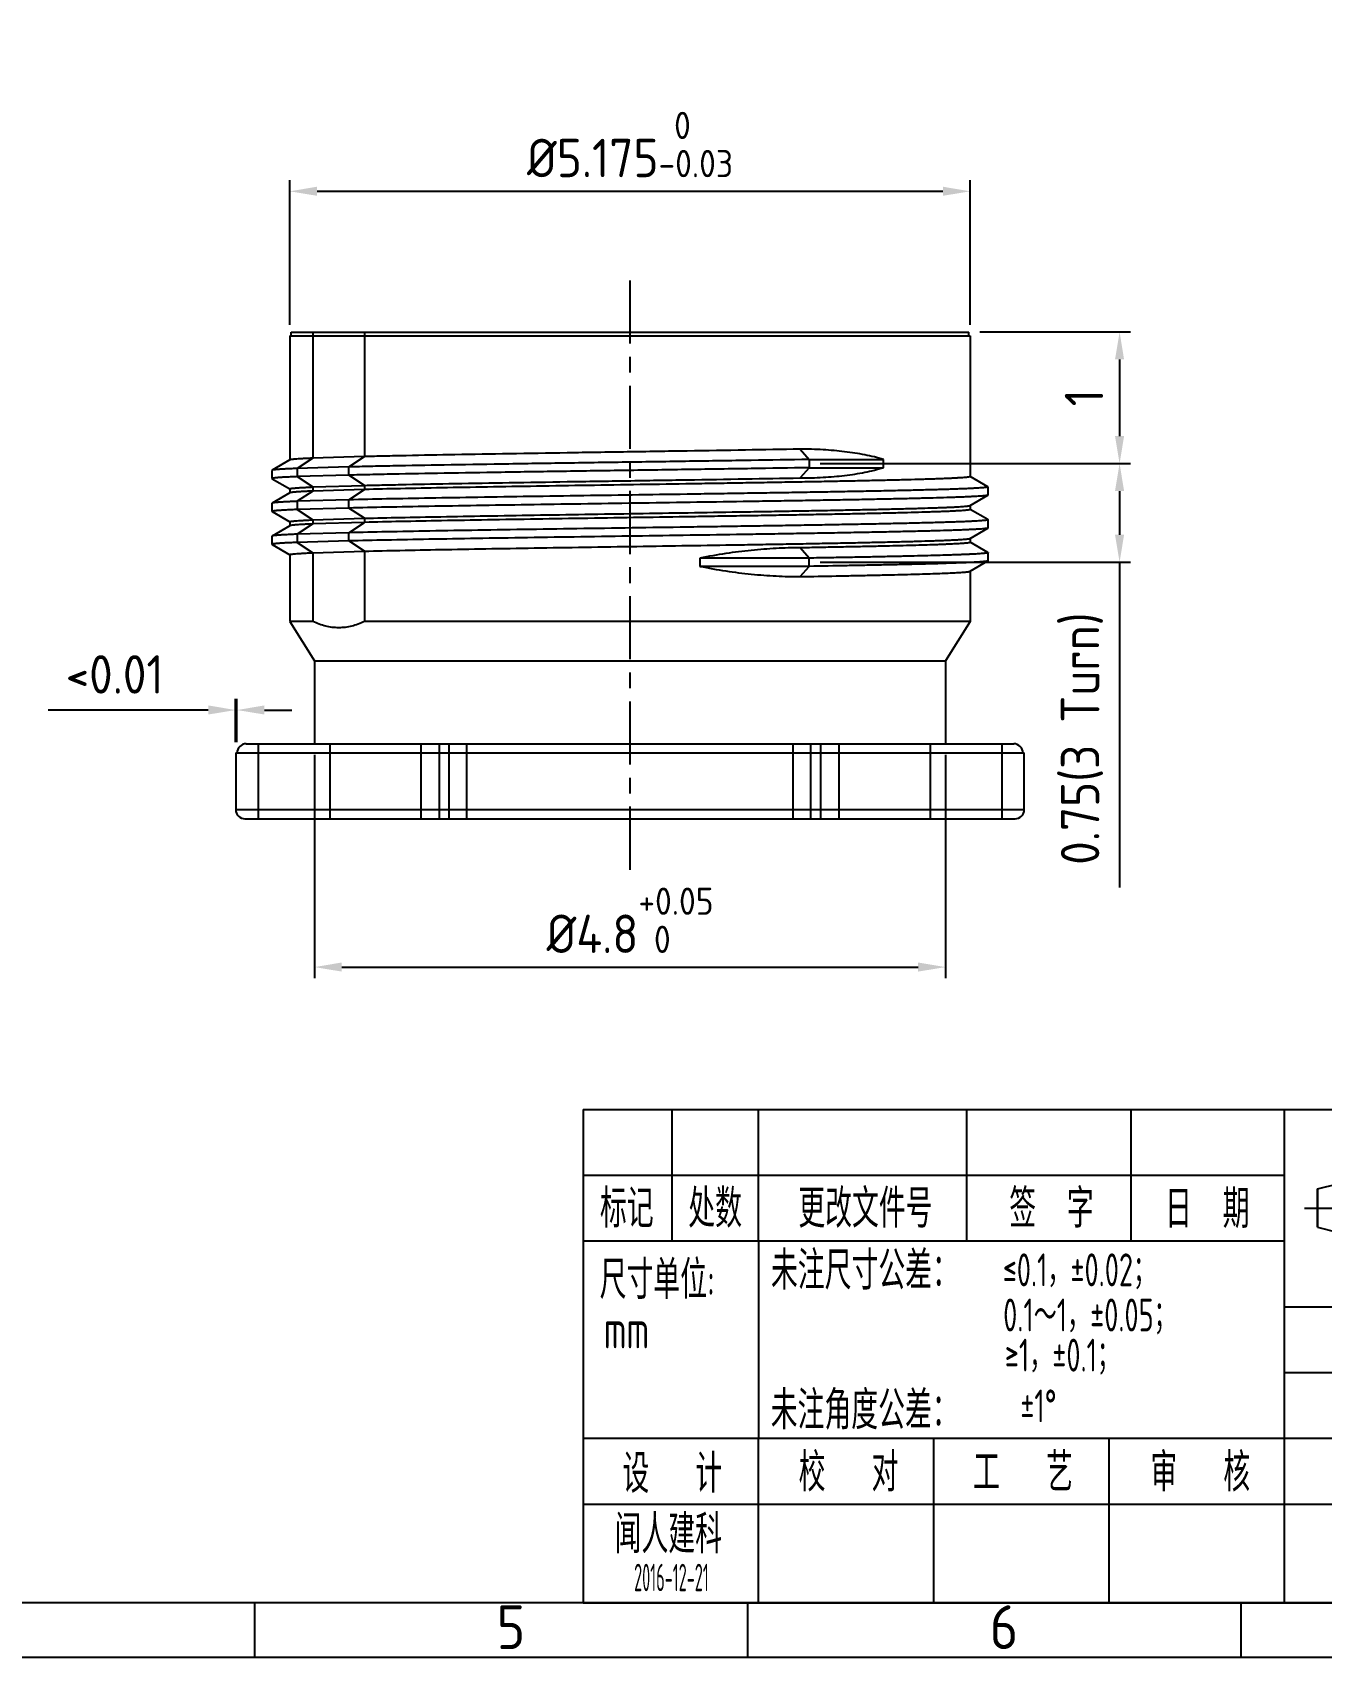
# Model space of a CAD drawing. Header units: millimetres. Extents: x 188.9 to 223.9, y 15 to 39.8.
# Drawn here: x 204.34 to 214.14, y 15.01 to 27.36 of the extents above; entities that cross this region are included whole.
import ezdxf
from ezdxf.enums import TextEntityAlignment as Align

# ---------------------------------------------------------------- set-up
doc = ezdxf.new("R2010")
doc.units = ezdxf.units.MM
doc.header["$LTSCALE"] = 0.04
doc.linetypes.add('AM_ISO08W050', pattern=[18, 12, -1.5, 3, -1.5])
for name, color, linetype in [('5', 3, 'Continuous'), ('RAHM2', 1, 'Continuous'), ('RAHM5', 7, 'Continuous')]:
    doc.layers.add(name, color=color, linetype=linetype)
for name, color, linetype, lineweight in [('AM_5', 3, 'Continuous', 25), ('AM_BOR', 7, 'Continuous', 50), ('文字序号-AM_5', 3, 'Continuous', 25), ('文字序号-AM_7', 4, 'AM_ISO08W050', 25)]:
    doc.layers.add(name, color=color, linetype=linetype, lineweight=lineweight)
doc.styles.add('HZ', font='geniso', dxfattribs={"width": 0.7, "bigfont": 'hztxt'})
doc.styles.get("Standard").update_dxf_attribs({"font": 'ISOCP.SHX', "bigfont": 'hztxt.shx'})
doc.dimstyles.new('AM_GB$0', dxfattribs={"dimtxt": 3.5, "dimasz": 2.5, "dimexe": 1, "dimexo": 1, "dimgap": 1.5, "dimtad": 1, "dimdsep": 46, "dimtxsty": 'Standard', "dimcen": 0, "dimclrd": 256, "dimclre": 256, "dimclrt": 2, "dimadec": 0, "dimazin": 2, "dimtp": 0.1, "dimtm": 0.1, "dimtfac": 0.71, "dimtdec": 3, "dimtmove": 0, "dimatfit": 3, "dimfxl": 0, "dimlwd": -1, "dimlwe": -1, "dimarcsym": 0})

# ---------------------------------------------------------------- blocks, each defined once
blk = doc.blocks.new('2013-A3-COB')
for p, q in [((415, 5), (25, 5)), ((205, 5), (205, 0)), ((205, 5), (205, 0)), ((250, 5), (250, 0)), ((250, 5), (250, 0)), ((295, 5), (295, 0)), ((295, 5), (295, 0))]:
    blk.add_line(p, q)
at = {"layer": '5'}
blk.add_lwpolyline([(420, 0), (0, 0), (0, 297), (420, 297)], close=True, dxfattribs=at)
at = {"layer": 'AM_BOR', "color": 1, "lineweight": 25}
for s, p in [('5', (227.1, 0.77)), ('6', (272.1, 0.77))]:
    blk.add_text(s, height=4, dxfattribs=at).set_placement(p)
at = {"layer": 'RAHM2', "style": 'HZ', "width": 0.7}
blk.add_attdef('MT', text='', height=4, dxfattribs=at).set_placement((9.94, 43.82), align=Align.MIDDLE)
blk = doc.blocks.new('2013-PT')
for p, q in [((-180, 45), (0, 45)), ((-180, 45), (-180, 0)), ((-171.89, 33), (-171.89, 45)), ((-164, 33), (-164, 45)), ((-145, 33), (-145, 45)), ((-130, 33), (-130, 45)), ((-116, 0), (-116, 45)), ((-164, 33), (-164, 15)), ((-116, 27), (-60, 27)), ((-116, 21), (-60, 21)), ((-180, 15), (-60, 15)), ((-164, 0), (-164, 15)), ((-148, 0), (-148, 15)), ((-132, 0), (-132, 15)), ((-180, 9), (-90, 9)), ((-180, 0), (0, 0))]:
    blk.add_line(p, q)
at = {"layer": '5'}
blk.add_line((-114.17, 36), (-104.67, 36), dxfattribs=at)
at = {"layer": 'RAHM2'}
for p, q in [((-180, 39), (-116, 39)), ((-180, 33), (-116, 33))]:
    blk.add_line(p, q, dxfattribs=at)
at = {"layer": 'RAHM5'}
for p, q in [((-113, 37.75), (-106, 39.5)), ((-113, 37.75), (-113, 34.25)), ((-113, 34.25), (-113, 37.75)), ((-113, 34.25), (-106, 32.5))]:
    blk.add_line(p, q, dxfattribs=at)
at = {"layer": '5', "color": 3, "style": 'HZ'}
for tag, height, width, p in [('CL', 4.5, 0.7, (-76.5, 33.2)), ('MC', 5, 0.8, (-28.85, 21.29)), ('DH', 4.5, 0.7, (-30.19, 6.66)), ('00', 3.5, 0.7, (-4.57, 3.55))]:
    blk.add_attdef(tag, text='', height=height, dxfattribs=dict(at, width=width)).set_placement(p, align=Align.MIDDLE)
at = {"layer": 'AM_BOR', "color": 2, "lineweight": 35, "style": 'HZ', "width": 0.8}
blk.add_attdef('GEN-TITLE-SCA{5.42}', (-68.16, 22.31), '', height=3.5, dxfattribs=at)
at = {"layer": 'RAHM2', "style": 'HZ', "width": 0.7}
for s, p in [('标记', (-178.47, 34.21)), ('处数', (-170.41, 34.21)), (' 更改文件号', (-161.77, 34.21)), ('签  字', (-141.12, 34.21)), ('日  期', (-126.9, 34.17)), ('设   计', (-176.42, 10.02)), ('校   对', (-160.34, 10.14)), ('工   艺', (-144.42, 10.14)), ('审   核', (-128.24, 10.14))]:
    blk.add_text(s, height=3.5, dxfattribs=at).set_placement(p)
for s, height, p in [('尺寸单位:', 3.5, (-173.24, 27.71)), ('未注尺寸公差：', 3.5, (-154.29, 28.56)), ('≤0.1，%%P0.02；', 3, (-134.72, 28.86)), ('0.1～1，%%P0.05；', 3, (-133.76, 24.74)), ('mm', 3.5, (-176.05, 23.19)), ('≥1，%%P0.1；', 3, (-136.27, 21.08)), ('未注角度公差：', 3.5, (-154.31, 15.81)), ('%%P1°', 3, (-138.46, 16.45))]:
    blk.add_text(s, height=height, dxfattribs=at).set_placement(p, align=Align.CENTER)
for tag, height, p in [('Z1', 3.5, (-175.8, 42.04)), ('Z2', 3.5, (-167.99, 42.04)), ('Z3', 3, (-154.84, 42.04)), ('Z4', 3.5, (-137.35, 42.04)), ('Z5', 3, (-122.75, 41.95)), ('ZL', 3.5, (-91.89, 18.04)), ('SL', 3.5, (-66.29, 18.23)), ('SJ', 3.5, (-172.23, 6.44)), ('S', 3.5, (-80.2, 4.51))]:
    blk.add_attdef(tag, text='', height=height, dxfattribs=at).set_placement(p, align=Align.MIDDLE)
at = {"layer": 'RAHM2'}
blk.add_attdef('GEN-TITLE-PLOT{2.94}', text='', height=2.5, dxfattribs=at).set_placement((-171.95, 2.3), align=Align.MIDDLE)
blk = doc.blocks.new('*D25')
at = {"layer": 'DEFPOINTS', "color": 0}
for p in [(211.457, 25.082), (210.241, 24.082), (212.603, 24.082)]:
    blk.add_point(p, dxfattribs=at)
at = {"layer": '文字序号-AM_5'}
for p, q in [((211.541, 25.082), (212.686, 25.082)), ((212.603, 24.873), (212.603, 24.29)), ((210.325, 24.082), (212.686, 24.082))]:
    blk.add_line(p, q, dxfattribs=at)
for points in [[(212.568, 24.873), (212.637, 24.873), (212.603, 25.082)], [(212.568, 24.29), (212.637, 24.29), (212.603, 24.082)]]:
    blk.add_solid(points, dxfattribs=at)
at = {"layer": '文字序号-AM_5', "color": 2, "insert": (212.332, 24.582), "char_height": 0.292, "attachment_point": 5, "rotation": 90}
blk.add_mtext('1', dxfattribs=at)
blk = doc.blocks.new('*D26')
at = {"layer": 'DEFPOINTS', "color": 0}
for p in [(210.241, 24.082), (210.241, 23.332), (212.603, 23.332)]:
    blk.add_point(p, dxfattribs=at)
at = {"layer": '文字序号-AM_5'}
for p, q in [((210.325, 24.082), (212.686, 24.082)), ((212.603, 23.873), (212.603, 23.54)), ((210.325, 23.332), (212.686, 23.332)), ((212.603, 23.332), (212.603, 20.86))]:
    blk.add_line(p, q, dxfattribs=at)
for points in [[(212.568, 23.873), (212.637, 23.873), (212.603, 24.082)], [(212.568, 23.54), (212.637, 23.54), (212.603, 23.332)]]:
    blk.add_solid(points, dxfattribs=at)
at = {"layer": '文字序号-AM_5', "color": 2, "insert": (212.317, 21.991), "char_height": 0.29167, "attachment_point": 5, "rotation": 90}
blk.add_mtext('0.75(3 Turn)', dxfattribs=at)
blk = doc.blocks.new('*D27')
at = {"layer": 'DEFPOINTS', "color": 0}
for p in [(211.467, 26.151), (206.292, 25.052), (211.467, 25.052)]:
    blk.add_point(p, dxfattribs=at)
at = {"layer": '文字序号-AM_5'}
for p, q in [((206.292, 25.135), (206.292, 26.235)), ((211.467, 25.135), (211.467, 26.235)), ((206.5, 26.151), (211.259, 26.151))]:
    blk.add_line(p, q, dxfattribs=at)
for points in [[(206.5, 26.186), (206.5, 26.117), (206.292, 26.151)], [(211.259, 26.186), (211.259, 26.117), (211.467, 26.151)]]:
    blk.add_solid(points, dxfattribs=at)
at = {"layer": '文字序号-AM_5', "color": 2, "insert": (208.88, 26.507), "char_height": 0.29167, "attachment_point": 5}
blk.add_mtext('%%c5.175{}{\\H0.71x;\\C3;\\S 0^ -0.03;}', dxfattribs=at)
blk = doc.blocks.new('*D36')
at = {"layer": 'DEFPOINTS', "color": 0}
for p in [(206.48, 21.952), (211.28, 21.952), (211.28, 20.254)]:
    blk.add_point(p, dxfattribs=at)
at = {"layer": '文字序号-AM_5'}
for p, q in [((206.48, 21.868), (206.48, 20.171)), ((211.28, 21.868), (211.28, 20.171)), ((206.688, 20.254), (211.071, 20.254))]:
    blk.add_line(p, q, dxfattribs=at)
for points in [[(206.688, 20.289), (206.688, 20.22), (206.48, 20.254)], [(211.071, 20.289), (211.071, 20.22), (211.28, 20.254)]]:
    blk.add_solid(points, dxfattribs=at)
at = {"layer": '文字序号-AM_5', "color": 2, "insert": (208.88, 20.61), "char_height": 0.29167, "attachment_point": 5}
blk.add_mtext('%%c4.8{}{\\H0.71x;\\C3;\\S+0.05^  0;}', dxfattribs=at)
blk = doc.blocks.new('*D66')
at = {"layer": 'AM_5'}
for p, q in [((205.881, 21.965), (205.881, 22.292)), ((205.891, 21.965), (205.891, 22.292)), ((205.673, 22.208), (204.456, 22.208)), ((205.891, 22.208), (205.881, 22.208)), ((206.1, 22.208), (206.308, 22.208))]:
    blk.add_line(p, q, dxfattribs=at)
for points in [[(205.673, 22.243), (205.673, 22.174), (205.881, 22.208)], [(206.1, 22.243), (206.1, 22.174), (205.891, 22.208)]]:
    blk.add_solid(points, dxfattribs=at)
at = {"layer": 'DEFPOINTS', "color": 0}
for p in [(205.891, 22.208), (205.881, 21.882), (205.891, 21.882)]:
    blk.add_point(p, dxfattribs=at)
at = {"layer": 'AM_5', "color": 2, "insert": (204.961, 22.479), "char_height": 0.2917, "attachment_point": 5}
blk.add_mtext('<0.01', dxfattribs=at)

msp = doc.modelspace()

# ---------------------------------------------------------------- linework, layer by layer
at = {"color": 0, "linetype": 'Continuous'}
for p, q in [((206.3021, 25.0816), (211.4573, 25.0816)), ((206.4683, 25.0816), (206.4683, 24.1224)), ((206.8612, 25.0816), (206.8612, 24.1345)), ((206.2921, 25.0516), (206.2921, 24.1076)), ((211.4674, 25.0516), (211.4674, 23.9826)), ((206.293, 24.1087), (206.1577, 24.0305)), ((206.4683, 24.1224), (206.3498, 24.0446)), ((206.8612, 24.1345), (206.4683, 24.1224)), ((206.7427, 24.0561), (206.8612, 24.1345)), ((210.1735, 24.191), (210.2412, 24.1129)), ((210.2412, 24.1129), (210.8069, 24.1129)), ((210.2412, 24.1129), (210.2412, 24.0504)), ((210.8069, 24.0504), (210.8069, 24.1129)), ((206.1577, 24.0305), (206.1568, 24.0295)), ((206.1568, 24.0295), (206.1568, 23.967)), ((206.1568, 23.967), (206.1577, 23.966)), ((206.1577, 23.966), (206.2919, 23.8885)), ((206.7427, 24.0561), (206.3498, 24.0446)), ((206.3498, 24.0446), (206.3498, 23.9821)), ((206.7427, 23.9936), (206.3498, 23.9821)), ((206.3498, 23.9821), (206.4683, 23.9037)), ((206.7427, 23.9936), (206.7427, 24.0561)), ((206.8612, 23.9158), (206.7427, 23.9936)), ((210.2412, 24.0504), (210.1735, 23.9722)), ((210.2412, 24.0504), (210.8069, 24.0504)), ((211.6018, 23.9055), (211.4676, 23.983)), ((206.293, 23.8587), (206.1577, 23.7805)), ((206.2921, 23.8889), (206.2921, 23.8576)), ((206.4683, 23.8724), (206.3498, 23.7946)), ((206.4683, 23.9037), (206.8612, 23.9158)), ((206.4683, 23.9037), (206.4683, 23.8724)), ((206.8612, 23.8845), (206.4683, 23.8724)), ((206.7427, 23.8061), (206.8612, 23.8845)), ((206.8612, 23.9158), (206.8612, 23.8845)), ((211.4664, 23.7628), (211.6018, 23.841)), ((211.6018, 23.9055), (211.6027, 23.9045)), ((211.6027, 23.842), (211.6018, 23.841)), ((211.6027, 23.842), (211.6027, 23.9045)), ((206.1577, 23.7805), (206.1568, 23.7795)), ((206.1568, 23.7795), (206.1568, 23.717)), ((206.1568, 23.717), (206.1577, 23.716)), ((206.7427, 23.8061), (206.3498, 23.7946)), ((206.3498, 23.7946), (206.3498, 23.7321)), ((206.7427, 23.7436), (206.3498, 23.7321)), ((206.3498, 23.7321), (206.4683, 23.6537)), ((206.7427, 23.7436), (206.7427, 23.8061)), ((206.8612, 23.6658), (206.7427, 23.7436)), ((211.4674, 23.7639), (211.4674, 23.7326)), ((211.6018, 23.6555), (211.4676, 23.733)), ((206.1577, 23.716), (206.2919, 23.6385)), ((206.293, 23.6087), (206.1577, 23.5305)), ((206.2921, 23.6389), (206.2921, 23.6076)), ((206.4683, 23.6224), (206.3498, 23.5446)), ((206.4683, 23.6537), (206.8612, 23.6658)), ((206.4683, 23.6537), (206.4683, 23.6224)), ((206.8612, 23.6345), (206.4683, 23.6224)), ((206.7427, 23.5561), (206.8612, 23.6345)), ((206.8612, 23.6658), (206.8612, 23.6345)), ((211.6018, 23.6555), (211.6027, 23.6545)), ((211.6027, 23.592), (211.6027, 23.6545)), ((206.1577, 23.5305), (206.1568, 23.5295)), ((206.1568, 23.5295), (206.1568, 23.467)), ((206.7427, 23.5561), (206.3498, 23.5446)), ((206.3498, 23.5446), (206.3498, 23.4821)), ((206.7427, 23.4936), (206.3498, 23.4821)), ((206.3498, 23.4821), (206.4683, 23.4037)), ((206.7427, 23.4936), (206.7427, 23.5561)), ((206.8612, 23.4158), (206.7427, 23.4936)), ((211.4664, 23.5128), (211.6018, 23.591)), ((211.4674, 23.5139), (211.4674, 23.4826)), ((211.6018, 23.4055), (211.4676, 23.483)), ((211.6027, 23.592), (211.6018, 23.591)), ((206.1568, 23.467), (206.1577, 23.466)), ((206.1577, 23.466), (206.2919, 23.3885)), ((206.2921, 23.3889), (206.2921, 22.8816)), ((206.4683, 23.4037), (206.8612, 23.4158)), ((206.4683, 23.4037), (206.4683, 22.8816)), ((206.8612, 23.4158), (206.8612, 22.8816)), ((210.2412, 23.3629), (209.4116, 23.3629)), ((209.4116, 23.3629), (209.4116, 23.3004)), ((210.2412, 23.3629), (210.1735, 23.441)), ((210.2412, 23.3004), (210.2412, 23.3629)), ((211.6018, 23.4055), (211.6027, 23.4045)), ((211.6027, 23.342), (211.6027, 23.4045)), ((210.2412, 23.3004), (209.4116, 23.3004)), ((210.1735, 23.2222), (210.2412, 23.3004)), ((211.4664, 23.2628), (211.6018, 23.341)), ((211.4674, 23.2639), (211.4674, 22.8816)), ((211.6027, 23.342), (211.6018, 23.341)), ((206.2921, 22.8816), (206.4797, 22.5816)), ((206.4683, 22.8816), (206.2921, 22.8816)), ((211.4674, 22.8816), (206.8612, 22.8816)), ((211.4674, 22.8816), (211.2797, 22.5816)), ((206.4797, 22.5816), (206.4797, 21.9516)), ((206.4797, 22.5816), (211.2797, 22.5816)), ((211.2797, 22.5816), (211.2797, 21.9516)), ((205.8815, 21.8816), (205.8815, 21.4516)), ((205.8815, 21.8816), (211.8779, 21.8816)), ((205.9615, 21.9516), (211.7979, 21.9516)), ((206.0522, 21.9516), (206.0522, 21.3816)), ((206.5977, 21.9516), (206.5977, 21.3816)), ((207.291, 21.3816), (207.291, 21.9516)), ((207.4306, 21.3816), (207.4306, 21.9516)), ((207.5056, 21.3816), (207.5056, 21.9516)), ((207.6391, 21.3816), (207.6391, 21.9516)), ((210.1204, 21.3816), (210.1204, 21.9516)), ((210.2538, 21.3816), (210.2538, 21.9516)), ((210.3289, 21.9516), (210.3289, 21.3816)), ((210.4684, 21.9516), (210.4684, 21.3816)), ((211.1618, 21.9516), (211.1618, 21.3816)), ((211.7072, 21.9516), (211.7072, 21.3816)), ((211.8779, 21.4516), (211.8779, 21.8816)), ((205.8815, 21.4516), (211.878, 21.4516)), ((205.9515, 21.3816), (211.8079, 21.3816))]:
    msp.add_line(p, q, dxfattribs=at)
for p, q in [((206.3021, 25.0516), (206.3021, 25.0816)), ((211.4573, 25.0516), (211.4573, 25.0816)), ((206.2921, 25.0516), (211.4674, 25.0516))]:
    msp.add_line(p, q)
for centre, start, end in [((205.9615, 21.8816), 90, 180), ((211.7979, 21.8816), 0, 90), ((205.9515, 21.4516), 180, 270), ((211.8079, 21.4516), 270, 0)]:
    msp.add_arc(centre, 0.07, start, end, dxfattribs=at)
for points, knots in [([(206.4683, 24.1224), (206.4556, 24.1219), (206.4317, 24.1208), (206.3981, 24.1191), (206.369, 24.1174), (206.3478, 24.116), (206.3331, 24.1148), (206.3239, 24.1139), (206.3158, 24.1131), (206.3089, 24.1122), (206.3033, 24.1114), (206.2988, 24.1105), (206.2958, 24.1098), (206.294, 24.1092), (206.2933, 24.1089), (206.293, 24.1087)], [0, 0, 0, 0, 0.2168952, 0.4081517, 0.5733541, 0.7121079, 0.7714896, 0.8241863, 0.8701848, 0.909476, 0.942058, 0.967945, 0.9871967, 0.9943838, 1, 1, 1, 1]), ([(210.2412, 24.1129), (210.0946, 24.1104), (209.7918, 24.1055), (209.3278, 24.0986), (208.8497, 24.0916), (208.3725, 24.0846), (207.9114, 24.0776), (207.4809, 24.0707), (207.1477, 24.0647), (206.9066, 24.0598), (206.7956, 24.0574), (206.7427, 24.0561)], [0, 0, 0, 0, 0.1256821, 0.2597054, 0.3978333, 0.5356859, 0.6688962, 0.7932438, 0.9047869, 0.9546426, 1, 1, 1, 1]), ([(210.1735, 24.191), (210.035, 24.1885), (209.7488, 24.1837), (209.3104, 24.1768), (208.8585, 24.1698), (208.4072, 24.1629), (207.9708, 24.1559), (207.5628, 24.149), (207.2466, 24.1431), (207.0174, 24.1382), (206.9116, 24.1358), (206.8612, 24.1345)], [0, 0, 0, 0, 0.1254481, 0.2592024, 0.397077, 0.5347471, 0.6679001, 0.792361, 0.904227, 0.9543316, 1, 1, 1, 1]), ([(210.8069, 24.1129), (210.784, 24.1197), (210.7372, 24.1323), (210.6649, 24.1482), (210.5895, 24.1616), (210.5113, 24.1724), (210.4304, 24.1807), (210.3176, 24.1888), (210.2316, 24.191), (210.1735, 24.191)], [0, 0, 0, 0, 0.1117351, 0.2273313, 0.3467924, 0.470091, 0.5971828, 0.7279912, 1, 1, 1, 1]), ([(206.3498, 23.9821), (206.3349, 23.9815), (206.3069, 23.9803), (206.2679, 23.9785), (206.239, 23.9769), (206.2189, 23.9756), (206.206, 23.9746), (206.1946, 23.9737), (206.1847, 23.9728), (206.1763, 23.9718), (206.1703, 23.971), (206.1663, 23.9704), (206.1638, 23.9699), (206.1617, 23.9694), (206.16, 23.969), (206.1586, 23.9685), (206.1577, 23.9681), (206.1572, 23.9678), (206.1569, 23.9675), (206.1568, 23.9672), (206.1568, 23.967)], [0, 0, 0, 0, 0.2307944, 0.4320545, 0.6032357, 0.6773921, 0.7438794, 0.8026735, 0.8537523, 0.897098, 0.9327002, 0.9476015, 0.9605763, 0.9716342, 0.9807912, 0.9880771, 0.9935532, 0.995657, 0.9973831, 1, 1, 1, 1]), ([(206.3498, 24.0446), (206.3358, 24.044), (206.3095, 24.0429), (206.2725, 24.0412), (206.2449, 24.0397), (206.2253, 24.0385), (206.2126, 24.0376), (206.2012, 24.0367), (206.1911, 24.0359), (206.1823, 24.035), (206.1748, 24.0341), (206.1686, 24.0333), (206.1643, 24.0325), (206.1615, 24.0319), (206.16, 24.0315), (206.1587, 24.031), (206.158, 24.0307), (206.1577, 24.0305)], [0, 0, 0, 0, 0.2178381, 0.4098041, 0.5754516, 0.6482715, 0.7143752, 0.7737424, 0.8263539, 0.8721927, 0.9112455, 0.9435064, 0.9689933, 0.9792135, 0.9877677, 0.9946804, 1, 1, 1, 1]), ([(210.2412, 24.0504), (210.0946, 24.0479), (209.7918, 24.043), (209.3278, 24.0361), (208.8497, 24.0291), (208.3725, 24.0221), (207.9114, 24.0151), (207.4809, 24.0082), (207.1477, 24.0022), (206.9066, 23.9973), (206.7956, 23.9949), (206.7427, 23.9936)], [0, 0, 0, 0, 0.1256821, 0.2597054, 0.3978333, 0.5356859, 0.6688962, 0.7932438, 0.9047869, 0.9546426, 1, 1, 1, 1]), ([(211.4673, 23.9826), (211.4673, 23.9825), (211.4672, 23.9822), (211.4668, 23.9818), (211.4662, 23.9814), (211.4654, 23.9811), (211.4643, 23.9807), (211.463, 23.9803), (211.4614, 23.9799), (211.4588, 23.9794), (211.4551, 23.9787), (211.4498, 23.978), (211.4436, 23.9772), (211.4334, 23.9761), (211.4182, 23.9748), (211.3973, 23.9733), (211.3726, 23.9718), (211.3442, 23.9703), (211.3122, 23.9688), (211.2765, 23.9672), (211.2373, 23.9657), (211.1946, 23.9642), (211.1484, 23.9627), (211.0802, 23.9606), (210.987, 23.958), (210.8658, 23.9549), (210.7329, 23.9519), (210.5889, 23.9488), (210.4348, 23.9458), (210.2715, 23.9427), (210.0999, 23.9397), (209.9211, 23.9366), (209.7361, 23.9336), (209.546, 23.9305), (209.2857, 23.9264), (208.9563, 23.9213), (208.5615, 23.9153), (208.1743, 23.9092), (207.8038, 23.9032), (207.4588, 23.8971), (207.1474, 23.8911), (206.952, 23.8868), (206.8612, 23.8845)], [0, 0, 0, 0, 0.0000871, 0.0002011, 0.0003555, 0.0005557, 0.0008042, 0.0011023, 0.0014508, 0.0018499, 0.0028011, 0.003957, 0.0053179, 0.0068838, 0.0106294, 0.0151909, 0.0205616, 0.0267335, 0.0336985, 0.0414469, 0.0499666, 0.0592449, 0.0692689, 0.0800238, 0.1036595, 0.1300137, 0.1589286, 0.1902346, 0.2237445, 0.2592608, 0.2965721, 0.3354575, 0.3756862, 0.4170195, 0.4592125, 0.5451721, 0.6315284, 0.7162352, 0.7972855, 0.8727598, 0.9408678, 1, 1, 1, 1]), ([(206.8612, 23.9158), (206.9116, 23.917), (207.0174, 23.9195), (207.2466, 23.9243), (207.5628, 23.9303), (207.9708, 23.9372), (208.4072, 23.9441), (208.8585, 23.9511), (209.3104, 23.958), (209.7488, 23.965), (210.035, 23.9698), (210.1735, 23.9722)], [0, 0, 0, 0, 0.0456684, 0.095773, 0.207639, 0.3320999, 0.4652529, 0.602923, 0.7407976, 0.8745519, 1, 1, 1, 1]), ([(210.1735, 23.9722), (210.2316, 23.9722), (210.3176, 23.9745), (210.4304, 23.9825), (210.5113, 23.9908), (210.5895, 24.0016), (210.6649, 24.015), (210.7372, 24.0309), (210.784, 24.0435), (210.8069, 24.0504)], [0, 0, 0, 0, 0.2720071, 0.4028138, 0.5299051, 0.6532045, 0.772667, 0.8882644, 1, 1, 1, 1]), ([(206.2921, 23.8889), (206.2921, 23.8893), (206.2926, 23.8897), (206.2932, 23.8901), (206.2939, 23.8904), (206.295, 23.8908), (206.2966, 23.8912), (206.2985, 23.8917), (206.3007, 23.8922), (206.3044, 23.8928), (206.3099, 23.8936), (206.3176, 23.8945), (206.3266, 23.8954), (206.3414, 23.8967), (206.3632, 23.8983), (206.3935, 23.9001), (206.4292, 23.9019), (206.4547, 23.9031), (206.4683, 23.9037)], [0, 0, 0, 0, 0.0065153, 0.0090756, 0.012068, 0.0194036, 0.028596, 0.0396797, 0.0526737, 0.0675896, 0.1032068, 0.1465485, 0.1976101, 0.2563787, 0.3969642, 0.5680791, 0.7692626, 1, 1, 1, 1]), ([(206.4683, 23.8724), (206.4556, 23.8719), (206.4317, 23.8708), (206.3981, 23.8691), (206.369, 23.8674), (206.3478, 23.866), (206.3331, 23.8648), (206.3239, 23.8639), (206.3158, 23.8631), (206.3089, 23.8622), (206.3033, 23.8614), (206.2988, 23.8605), (206.2958, 23.8598), (206.294, 23.8592), (206.2933, 23.8589), (206.293, 23.8587)], [0, 0, 0, 0, 0.2168952, 0.4081517, 0.5733541, 0.7121079, 0.7714896, 0.8241863, 0.8701848, 0.909476, 0.942058, 0.967945, 0.9871967, 0.9943838, 1, 1, 1, 1]), ([(211.6027, 23.9045), (211.6027, 23.9044), (211.6025, 23.9041), (211.6021, 23.9037), (211.6015, 23.9033), (211.6006, 23.9029), (211.5994, 23.9026), (211.598, 23.9022), (211.5964, 23.9018), (211.5937, 23.9013), (211.5896, 23.9006), (211.5841, 23.8998), (211.5775, 23.8991), (211.5667, 23.898), (211.5507, 23.8967), (211.5285, 23.8952), (211.5023, 23.8937), (211.4723, 23.8921), (211.4384, 23.8906), (211.4006, 23.8891), (211.3591, 23.8875), (211.3139, 23.886), (211.265, 23.8845), (211.1929, 23.8824), (211.0941, 23.8798), (210.9659, 23.8767), (210.8252, 23.8736), (210.6729, 23.8706), (210.5099, 23.8675), (210.3372, 23.8645), (210.1557, 23.8614), (209.9667, 23.8583), (209.7711, 23.8553), (209.5702, 23.8522), (209.2952, 23.8481), (208.9474, 23.843), (208.5308, 23.8369), (208.1226, 23.8309), (207.7324, 23.8248), (207.3695, 23.8187), (207.0427, 23.8127), (206.8378, 23.8084), (206.7427, 23.8061)], [0, 0, 0, 0, 0.0000832, 0.0001945, 0.0003472, 0.0005464, 0.0007946, 0.0010927, 0.0014414, 0.0018411, 0.0027941, 0.0039526, 0.0053171, 0.0068875, 0.0106454, 0.0152216, 0.0206095, 0.0268021, 0.0337908, 0.0415647, 0.0501122, 0.0594215, 0.0694785, 0.0802675, 0.1039785, 0.130413, 0.1594142, 0.1908079, 0.2244082, 0.2600136, 0.2974121, 0.3363803, 0.3766857, 0.4180878, 0.4603392, 0.5463785, 0.6327521, 0.7174008, 0.7983066, 0.8735415, 0.9413095, 1, 1, 1, 1]), ([(211.6018, 23.841), (211.6015, 23.8409), (211.6009, 23.8406), (211.5994, 23.84), (211.5969, 23.8394), (211.5931, 23.8386), (211.5882, 23.8379), (211.5825, 23.8372), (211.5757, 23.8364), (211.5679, 23.8356), (211.5556, 23.8346), (211.5378, 23.8333), (211.5135, 23.8318), (211.4853, 23.8303), (211.4534, 23.8288), (211.4176, 23.8272), (211.3782, 23.8257), (211.3351, 23.8242), (211.2705, 23.8221), (211.1811, 23.8195), (211.0639, 23.8165), (210.934, 23.8135), (210.792, 23.8105), (210.6388, 23.8074), (210.4754, 23.8044), (210.3026, 23.8014), (210.1215, 23.7983), (209.9331, 23.7953), (209.6707, 23.7912), (209.333, 23.7861), (208.9218, 23.7801), (208.5096, 23.7741), (208.106, 23.7681), (207.7206, 23.7621), (207.3622, 23.7561), (207.0393, 23.7501), (206.8368, 23.7458), (206.7427, 23.7436)], [0, 0, 0, 0, 0.0001791, 0.0004055, 0.0010046, 0.0018028, 0.002802, 0.0040027, 0.0054053, 0.0070097, 0.0088157, 0.0130301, 0.0180426, 0.0238464, 0.0304343, 0.0377963, 0.0459213, 0.0547981, 0.0644143, 0.0858052, 0.1099704, 0.1367675, 0.1660415, 0.1976199, 0.2313192, 0.2669419, 0.3042798, 0.3431148, 0.3832194, 0.4662945, 0.5515648, 0.6370385, 0.7207195, 0.8006531, 0.8749734, 0.9419422, 1, 1, 1, 1]), ([(206.3498, 23.7321), (206.3349, 23.7315), (206.3069, 23.7303), (206.2679, 23.7285), (206.239, 23.7269), (206.2189, 23.7256), (206.206, 23.7246), (206.1946, 23.7237), (206.1847, 23.7228), (206.1763, 23.7218), (206.1703, 23.721), (206.1663, 23.7204), (206.1638, 23.7199), (206.1617, 23.7194), (206.16, 23.719), (206.1586, 23.7185), (206.1577, 23.7181), (206.1572, 23.7178), (206.1569, 23.7175), (206.1568, 23.7172), (206.1568, 23.717)], [0, 0, 0, 0, 0.2307944, 0.4320545, 0.6032357, 0.6773921, 0.7438794, 0.8026735, 0.8537523, 0.897098, 0.9327002, 0.9476015, 0.9605763, 0.9716342, 0.9807912, 0.9880771, 0.9935532, 0.995657, 0.9973831, 1, 1, 1, 1]), ([(206.3498, 23.7946), (206.3358, 23.794), (206.3095, 23.7929), (206.2725, 23.7912), (206.2449, 23.7897), (206.2253, 23.7885), (206.2126, 23.7876), (206.2012, 23.7867), (206.1911, 23.7859), (206.1823, 23.785), (206.1748, 23.7841), (206.1686, 23.7833), (206.1643, 23.7825), (206.1615, 23.7819), (206.16, 23.7815), (206.1587, 23.781), (206.158, 23.7807), (206.1577, 23.7805)], [0, 0, 0, 0, 0.2178381, 0.4098041, 0.5754516, 0.6482715, 0.7143752, 0.7737424, 0.8263539, 0.8721927, 0.9112455, 0.9435064, 0.9689933, 0.9792135, 0.9877677, 0.9946804, 1, 1, 1, 1]), ([(206.8612, 23.6658), (206.951, 23.668), (207.144, 23.6723), (207.4514, 23.6782), (207.792, 23.6842), (208.1577, 23.6902), (208.5402, 23.6962), (208.9306, 23.7022), (209.3199, 23.7082), (209.6394, 23.7132), (209.8876, 23.7173), (210.0658, 23.7203), (210.237, 23.7233), (210.4004, 23.7264), (210.5549, 23.7294), (210.6997, 23.7324), (210.8339, 23.7354), (210.9568, 23.7384), (211.0677, 23.7414), (211.1522, 23.744), (211.2133, 23.7461), (211.2541, 23.7476), (211.2914, 23.7491), (211.3253, 23.7506), (211.3556, 23.7521), (211.3823, 23.7536), (211.4054, 23.7551), (211.4223, 23.7564), (211.434, 23.7575), (211.4414, 23.7582), (211.4478, 23.759), (211.4534, 23.7597), (211.458, 23.7605), (211.4616, 23.7612), (211.4641, 23.7619), (211.4656, 23.7624), (211.4662, 23.7627), (211.4664, 23.7628)], [0, 0, 0, 0, 0.0584613, 0.1257249, 0.200235, 0.2802623, 0.3639521, 0.449364, 0.5345177, 0.6174388, 0.6574582, 0.6962048, 0.7334541, 0.7689897, 0.8026054, 0.8341064, 0.8633092, 0.8900456, 0.9141592, 0.9355119, 0.9451129, 0.9539784, 0.9620963, 0.9694543, 0.9760413, 0.9818489, 0.9868694, 0.991095, 0.992908, 0.9945207, 0.9959328, 0.9971443, 0.9981552, 0.9989664, 0.9995794, 0.9998131, 1, 1, 1, 1]), ([(211.4673, 23.7326), (211.4673, 23.7325), (211.4672, 23.7322), (211.4668, 23.7318), (211.4662, 23.7314), (211.4654, 23.7311), (211.4643, 23.7307), (211.463, 23.7303), (211.4614, 23.7299), (211.4588, 23.7294), (211.4551, 23.7287), (211.4498, 23.728), (211.4436, 23.7272), (211.4334, 23.7261), (211.4182, 23.7248), (211.3973, 23.7233), (211.3726, 23.7218), (211.3442, 23.7203), (211.3122, 23.7188), (211.2765, 23.7172), (211.2373, 23.7157), (211.1946, 23.7142), (211.1484, 23.7127), (211.0802, 23.7106), (210.987, 23.708), (210.8658, 23.7049), (210.7329, 23.7019), (210.5889, 23.6988), (210.4348, 23.6958), (210.2715, 23.6927), (210.0999, 23.6897), (209.9211, 23.6866), (209.7361, 23.6836), (209.546, 23.6805), (209.2857, 23.6764), (208.9563, 23.6713), (208.5615, 23.6653), (208.1743, 23.6592), (207.8038, 23.6532), (207.4588, 23.6471), (207.1474, 23.6411), (206.952, 23.6368), (206.8612, 23.6345)], [0, 0, 0, 0, 0.0000871, 0.0002011, 0.0003555, 0.0005557, 0.0008042, 0.0011023, 0.0014508, 0.0018499, 0.0028011, 0.003957, 0.0053179, 0.0068838, 0.0106294, 0.0151909, 0.0205616, 0.0267335, 0.0336985, 0.0414469, 0.0499666, 0.0592449, 0.0692689, 0.0800238, 0.1036595, 0.1300137, 0.1589286, 0.1902346, 0.2237445, 0.2592608, 0.2965721, 0.3354575, 0.3756862, 0.4170195, 0.4592125, 0.5451721, 0.6315284, 0.7162352, 0.7972855, 0.8727598, 0.9408678, 1, 1, 1, 1]), ([(206.2921, 23.6389), (206.2921, 23.6393), (206.2926, 23.6397), (206.2932, 23.6401), (206.2939, 23.6404), (206.295, 23.6408), (206.2966, 23.6412), (206.2985, 23.6417), (206.3007, 23.6422), (206.3044, 23.6428), (206.3099, 23.6436), (206.3176, 23.6445), (206.3266, 23.6454), (206.3414, 23.6467), (206.3632, 23.6483), (206.3935, 23.6501), (206.4292, 23.6519), (206.4547, 23.6531), (206.4683, 23.6537)], [0, 0, 0, 0, 0.0065154, 0.0090757, 0.0120682, 0.0194037, 0.0285962, 0.03968, 0.052674, 0.0675899, 0.1032072, 0.1465489, 0.1976106, 0.2563792, 0.3969646, 0.5680794, 0.7692628, 1, 1, 1, 1]), ([(206.4683, 23.6224), (206.4556, 23.6219), (206.4317, 23.6208), (206.3981, 23.6191), (206.369, 23.6174), (206.3478, 23.616), (206.3331, 23.6148), (206.3239, 23.6139), (206.3158, 23.6131), (206.3089, 23.6122), (206.3033, 23.6114), (206.2988, 23.6105), (206.2958, 23.6098), (206.294, 23.6092), (206.2933, 23.6089), (206.293, 23.6087)], [0, 0, 0, 0, 0.2168952, 0.4081518, 0.5733541, 0.7121079, 0.7714896, 0.8241862, 0.8701848, 0.909476, 0.942058, 0.967945, 0.9871967, 0.9943838, 1, 1, 1, 1]), ([(211.6027, 23.6545), (211.6027, 23.6544), (211.6025, 23.6541), (211.6021, 23.6537), (211.6015, 23.6533), (211.6006, 23.6529), (211.5994, 23.6526), (211.598, 23.6522), (211.5964, 23.6518), (211.5937, 23.6513), (211.5896, 23.6506), (211.5841, 23.6498), (211.5775, 23.6491), (211.5667, 23.648), (211.5507, 23.6467), (211.5285, 23.6452), (211.5023, 23.6437), (211.4723, 23.6421), (211.4384, 23.6406), (211.4006, 23.6391), (211.3591, 23.6375), (211.3139, 23.636), (211.265, 23.6345), (211.1929, 23.6324), (211.0941, 23.6298), (210.9659, 23.6267), (210.8252, 23.6236), (210.6729, 23.6206), (210.5099, 23.6175), (210.3372, 23.6145), (210.1557, 23.6114), (209.9667, 23.6083), (209.7711, 23.6053), (209.5702, 23.6022), (209.2952, 23.5981), (208.9474, 23.593), (208.5308, 23.5869), (208.1226, 23.5809), (207.7324, 23.5748), (207.3695, 23.5687), (207.0427, 23.5627), (206.8378, 23.5584), (206.7427, 23.5561)], [0, 0, 0, 0, 0.0000832, 0.0001945, 0.0003472, 0.0005464, 0.0007946, 0.0010927, 0.0014414, 0.0018411, 0.0027941, 0.0039526, 0.0053171, 0.0068875, 0.0106454, 0.0152216, 0.0206095, 0.0268021, 0.0337908, 0.0415647, 0.0501122, 0.0594215, 0.0694785, 0.0802675, 0.1039785, 0.130413, 0.1594142, 0.1908079, 0.2244082, 0.2600136, 0.2974121, 0.3363803, 0.3766857, 0.4180878, 0.4603392, 0.5463785, 0.6327521, 0.7174008, 0.7983066, 0.8735415, 0.9413095, 1, 1, 1, 1]), ([(206.3498, 23.4821), (206.3349, 23.4815), (206.3069, 23.4803), (206.2679, 23.4785), (206.239, 23.4769), (206.2189, 23.4756), (206.206, 23.4746), (206.1946, 23.4737), (206.1847, 23.4728), (206.1763, 23.4718), (206.1703, 23.471), (206.1663, 23.4704), (206.1638, 23.4699), (206.1617, 23.4694), (206.16, 23.469), (206.1586, 23.4685), (206.1577, 23.4681), (206.1572, 23.4678), (206.1569, 23.4675), (206.1568, 23.4672), (206.1568, 23.467)], [0, 0, 0, 0, 0.2307944, 0.4320545, 0.6032357, 0.6773921, 0.7438794, 0.8026735, 0.8537523, 0.897098, 0.9327002, 0.9476015, 0.9605763, 0.9716342, 0.9807912, 0.9880771, 0.9935532, 0.995657, 0.9973831, 1, 1, 1, 1]), ([(206.3498, 23.5446), (206.3358, 23.544), (206.3095, 23.5429), (206.2725, 23.5412), (206.2449, 23.5397), (206.2253, 23.5385), (206.2126, 23.5376), (206.2012, 23.5367), (206.1911, 23.5359), (206.1823, 23.535), (206.1748, 23.5341), (206.1686, 23.5333), (206.1643, 23.5325), (206.1615, 23.5319), (206.16, 23.5315), (206.1587, 23.531), (206.158, 23.5307), (206.1577, 23.5305)], [0, 0, 0, 0, 0.2178381, 0.4098041, 0.5754516, 0.6482715, 0.7143752, 0.7737424, 0.8263539, 0.8721927, 0.9112455, 0.9435064, 0.9689933, 0.9792135, 0.9877677, 0.9946804, 1, 1, 1, 1]), ([(211.6018, 23.591), (211.6015, 23.5909), (211.6009, 23.5906), (211.5994, 23.59), (211.5969, 23.5894), (211.5931, 23.5886), (211.5882, 23.5879), (211.5825, 23.5872), (211.5757, 23.5864), (211.5679, 23.5856), (211.5556, 23.5846), (211.5378, 23.5833), (211.5135, 23.5818), (211.4853, 23.5803), (211.4534, 23.5788), (211.4176, 23.5772), (211.3782, 23.5757), (211.3351, 23.5742), (211.2705, 23.5721), (211.1811, 23.5695), (211.0639, 23.5665), (210.934, 23.5635), (210.792, 23.5605), (210.6388, 23.5574), (210.4754, 23.5544), (210.3026, 23.5514), (210.1215, 23.5483), (209.9331, 23.5453), (209.6707, 23.5412), (209.333, 23.5361), (208.9218, 23.5301), (208.5096, 23.5241), (208.106, 23.5181), (207.7206, 23.5121), (207.3622, 23.5061), (207.0393, 23.5001), (206.8368, 23.4958), (206.7427, 23.4936)], [0, 0, 0, 0, 0.0001791, 0.0004055, 0.0010046, 0.0018028, 0.002802, 0.0040027, 0.0054053, 0.0070097, 0.0088157, 0.0130301, 0.0180426, 0.0238464, 0.0304343, 0.0377963, 0.0459213, 0.0547981, 0.0644143, 0.0858052, 0.1099704, 0.1367675, 0.1660415, 0.1976199, 0.2313192, 0.2669419, 0.3042798, 0.3431148, 0.3832194, 0.4662945, 0.5515648, 0.6370385, 0.7207195, 0.8006531, 0.8749734, 0.9419422, 1, 1, 1, 1]), ([(206.8612, 23.4158), (206.951, 23.418), (207.144, 23.4223), (207.4514, 23.4282), (207.792, 23.4342), (208.1577, 23.4402), (208.5402, 23.4462), (208.9306, 23.4522), (209.3199, 23.4582), (209.6394, 23.4632), (209.8876, 23.4673), (210.0658, 23.4703), (210.237, 23.4733), (210.4004, 23.4764), (210.5549, 23.4794), (210.6997, 23.4824), (210.8339, 23.4854), (210.9568, 23.4884), (211.0677, 23.4914), (211.1522, 23.494), (211.2133, 23.4961), (211.2541, 23.4976), (211.2914, 23.4991), (211.3253, 23.5006), (211.3556, 23.5021), (211.3823, 23.5036), (211.4054, 23.5051), (211.4223, 23.5064), (211.434, 23.5075), (211.4414, 23.5082), (211.4478, 23.509), (211.4534, 23.5097), (211.458, 23.5105), (211.4616, 23.5112), (211.4641, 23.5119), (211.4656, 23.5124), (211.4662, 23.5127), (211.4664, 23.5128)], [0, 0, 0, 0, 0.0584613, 0.1257249, 0.200235, 0.2802623, 0.3639522, 0.4493641, 0.5345178, 0.6174389, 0.6574583, 0.6962049, 0.7334542, 0.7689898, 0.8026055, 0.8341064, 0.8633093, 0.8900457, 0.9141592, 0.9355119, 0.9451129, 0.9539785, 0.9620964, 0.9694543, 0.9760413, 0.9818489, 0.9868694, 0.991095, 0.992908, 0.9945207, 0.9959328, 0.9971443, 0.9981552, 0.9989664, 0.9995794, 0.9998131, 1, 1, 1, 1]), ([(211.4673, 23.4826), (211.4673, 23.4825), (211.4673, 23.4823), (211.467, 23.482), (211.4665, 23.4816), (211.4659, 23.4813), (211.4651, 23.481), (211.4642, 23.4807), (211.4631, 23.4803), (211.4612, 23.4799), (211.4585, 23.4793), (211.4547, 23.4787), (211.4502, 23.478), (211.445, 23.4774), (211.4391, 23.4768), (211.4299, 23.4758), (211.4167, 23.4747), (211.3989, 23.4734), (211.3783, 23.4722), (211.355, 23.4709), (211.3292, 23.4696), (211.3006, 23.4683), (211.2695, 23.467), (211.2359, 23.4657), (211.186, 23.4639), (211.1175, 23.4617), (211.0282, 23.4591), (210.9297, 23.4565), (210.8224, 23.4539), (210.7068, 23.4513), (210.5834, 23.4487), (210.4527, 23.4461), (210.3153, 23.4435), (210.2215, 23.4418), (210.1735, 23.441)], [0, 0, 0, 0, 0.0002599, 0.0005811, 0.0009989, 0.0015295, 0.002181, 0.0029575, 0.0038616, 0.0048948, 0.0073516, 0.0103321, 0.0138382, 0.0178705, 0.0224288, 0.0275129, 0.0392561, 0.0530925, 0.069007, 0.0869823, 0.1070008, 0.129044, 0.153088, 0.1791053, 0.2070681, 0.268716, 0.337767, 0.413929, 0.4968747, 0.5862416, 0.6816555, 0.7827262, 0.8890201, 1, 1, 1, 1]), ([(206.2921, 23.3889), (206.2921, 23.3893), (206.2926, 23.3897), (206.2932, 23.3901), (206.2939, 23.3904), (206.295, 23.3908), (206.2966, 23.3912), (206.2985, 23.3917), (206.3007, 23.3922), (206.3044, 23.3928), (206.3099, 23.3936), (206.3176, 23.3945), (206.3266, 23.3954), (206.3414, 23.3967), (206.3632, 23.3983), (206.3935, 23.4001), (206.4292, 23.4019), (206.4547, 23.4031), (206.4683, 23.4037)], [0, 0, 0, 0, 0.0065153, 0.0090756, 0.0120681, 0.0194037, 0.0285962, 0.0396799, 0.0526739, 0.0675898, 0.1032071, 0.1465488, 0.1976104, 0.2563791, 0.3969645, 0.5680794, 0.7692627, 1, 1, 1, 1]), ([(210.1735, 23.441), (210.1128, 23.441), (210.0206, 23.4385), (209.8969, 23.4306), (209.8018, 23.4222), (209.7054, 23.4113), (209.5749, 23.3934), (209.4769, 23.3761), (209.4116, 23.3629)], [0, 0, 0, 0, 0.2376983, 0.3601517, 0.4847059, 0.611177, 0.7393839, 1, 1, 1, 1]), ([(211.6027, 23.4045), (211.6027, 23.4044), (211.6026, 23.4042), (211.6023, 23.4038), (211.6018, 23.4035), (211.6012, 23.4032), (211.6003, 23.4029), (211.5993, 23.4025), (211.5981, 23.4022), (211.5962, 23.4018), (211.5933, 23.4012), (211.5893, 23.4006), (211.5846, 23.3999), (211.5768, 23.399), (211.5654, 23.3979), (211.5494, 23.3966), (211.5306, 23.3953), (211.509, 23.394), (211.4845, 23.3927), (211.4572, 23.3914), (211.4272, 23.3901), (211.3945, 23.3888), (211.3591, 23.3875), (211.3066, 23.3858), (211.2345, 23.3835), (211.1405, 23.381), (211.0369, 23.3784), (210.924, 23.3758), (210.8024, 23.3732), (210.6725, 23.3706), (210.535, 23.368), (210.3903, 23.3654), (210.2916, 23.3637), (210.2412, 23.3629)], [0, 0, 0, 0, 0.0002479, 0.0005598, 0.0009707, 0.0014962, 0.0021436, 0.0029168, 0.003818, 0.0048483, 0.0072999, 0.0102758, 0.0137778, 0.0178069, 0.0274466, 0.0391887, 0.0530217, 0.0689329, 0.0869085, 0.1069289, 0.1289716, 0.1530141, 0.1790329, 0.2069992, 0.2686494, 0.3377065, 0.4138723, 0.4968263, 0.5862046, 0.6816272, 0.7826998, 0.8889997, 1, 1, 1, 1]), ([(209.4116, 23.3004), (209.4769, 23.2871), (209.5749, 23.2698), (209.7054, 23.2519), (209.8018, 23.241), (209.8969, 23.2326), (210.0206, 23.2247), (210.1128, 23.2222), (210.1735, 23.2222)], [0, 0, 0, 0, 0.2606161, 0.388823, 0.5152941, 0.6398483, 0.7623017, 1, 1, 1, 1]), ([(210.1735, 23.2222), (210.2651, 23.2239), (210.3993, 23.2263), (210.5738, 23.2298), (210.6948, 23.2323), (210.8083, 23.2348), (210.914, 23.2374), (211.0115, 23.2399), (211.1002, 23.2424), (211.18, 23.2449), (211.2504, 23.2474), (211.303, 23.2496), (211.3403, 23.2514), (211.3645, 23.2526), (211.3861, 23.2539), (211.4053, 23.2551), (211.4218, 23.2564), (211.4358, 23.2576), (211.4458, 23.2587), (211.4525, 23.2596), (211.4566, 23.2602), (211.46, 23.2609), (211.4627, 23.2615), (211.4648, 23.2621), (211.466, 23.2626), (211.4664, 23.2628)], [0, 0, 0, 0, 0.2122289, 0.3111793, 0.4047793, 0.4926667, 0.5744927, 0.6499201, 0.718637, 0.7803704, 0.8348653, 0.8819087, 0.9025727, 0.921304, 0.9380859, 0.9529022, 0.9657371, 0.9765786, 0.9854212, 0.9890922, 0.9922631, 0.9949349, 0.9971099, 0.9987937, 1, 1, 1, 1]), ([(211.6018, 23.341), (211.6013, 23.3408), (211.6002, 23.3403), (211.598, 23.3397), (211.5952, 23.339), (211.5916, 23.3384), (211.5874, 23.3378), (211.5804, 23.3369), (211.5699, 23.3358), (211.5553, 23.3346), (211.538, 23.3333), (211.5179, 23.332), (211.4952, 23.3308), (211.4697, 23.3295), (211.4417, 23.3283), (211.411, 23.327), (211.365, 23.3252), (211.3012, 23.3231), (211.2173, 23.3205), (211.1238, 23.318), (211.0212, 23.3155), (210.9099, 23.313), (210.7903, 23.3104), (210.6629, 23.3079), (210.479, 23.3045), (210.3376, 23.302), (210.2412, 23.3004)], [0, 0, 0, 0, 0.001161, 0.0028012, 0.004934, 0.007565, 0.0106967, 0.0143305, 0.0231056, 0.0338878, 0.0466671, 0.061432, 0.0781702, 0.0968663, 0.1174996, 0.1400492, 0.164494, 0.2189691, 0.2806988, 0.3494374, 0.424902, 0.5067898, 0.594758, 0.6884522, 0.7875046, 1, 1, 1, 1]), ([(206.8612, 22.8816), (206.8454, 22.8739), (206.8135, 22.8602), (206.7643, 22.845), (206.7146, 22.8357), (206.6648, 22.8326), (206.6149, 22.8357), (206.5652, 22.845), (206.516, 22.8602), (206.4841, 22.8739), (206.4683, 22.8816)], [0, 0, 0, 0, 0.1292863, 0.2550546, 0.3782182, 0.5, 0.6217819, 0.7449455, 0.8707137, 1, 1, 1, 1])]:
    msp.add_open_spline(points, degree=3, knots=knots, dxfattribs=at)
at = {"layer": '文字序号-AM_7'}
msp.add_line((208.8797, 25.4736), (208.8797, 20.9326), dxfattribs=at)

# ---------------------------------------------------------------- block references
at = {"lineweight": 0, "xscale": 0.08333333333334281, "yscale": 0.0833333333333357, "zscale": 0.08333333333333333}
msp.add_blockref('2013-A3-COB', (188.9406, 15.006), dxfattribs=at)
at = {"lineweight": 0}
ref = msp.add_blockref('2013-PT', (223.5239, 15.4227), dxfattribs=dict(at, xscale=0.08333333333334281, yscale=0.08333333333334281, zscale=0.08333333333333333))
ref.add_attrib('SJ', '闻人建科', dxfattribs={"layer": 'RAHM2', "height": 0.29167, "style": 'HZ', "width": 0.7}).set_placement((209.1713, 15.959), align=Align.MIDDLE)
ref.add_attrib('GEN-TITLE-PLOT{2.94}', '2016-12-21', dxfattribs={"layer": 'RAHM2', "height": 0.20833, "width": 0.479969}).set_placement((209.1948, 15.6143), align=Align.MIDDLE)

# ---------------------------------------------------------------- dimensions: what is measured, and where the dimension line sits
at = {"layer": 'AM_5'}
dim = msp.add_linear_dim(base=(205.8915, 22.2083), p1=(205.8815, 21.8816), p2=(205.8915, 21.8816), dimstyle='AM_GB$0', override={"dimscale": 0.083333, "dimpost": '<<>', "dimtp": 0, "dimtm": 0.03, "dimtdec": 4}, dxfattribs=at)
dim.commit()
dim.dimension.update_dxf_attribs({"geometry": '*D66', "text_midpoint": (204.9606, 22.2083), "dimtype": 160})
at = {"layer": '文字序号-AM_5'}
dim = msp.add_linear_dim(base=(211.4674, 26.1514), p1=(206.2921, 25.0516), p2=(211.4674, 25.0516), text='%%c<>{}{\\H0.71x;\\C3;\\S 0^ -0.03;}', dimstyle='AM_GB$0', override={"dimscale": 0.083333, "dimdec": 3, "dimtp": 0, "dimtm": 0.03, "dimtdec": 4, "dimtzin": 8}, dxfattribs=at)
dim.commit()
dim.dimension.update_dxf_attribs({"geometry": '*D27', "text_midpoint": (208.8797, 26.5068)})
dim = msp.add_linear_dim(base=(212.6027, 24.0816), p1=(211.4573, 25.0816), p2=(210.2412, 24.0816), angle=90, dimstyle='AM_GB$0', override={"dimscale": 0.083333, "dimtdec": 4}, dxfattribs=at)
dim.commit()
dim.dimension.update_dxf_attribs({"geometry": '*D25', "text_midpoint": (212.3318, 24.5816)})
dim = msp.add_linear_dim(base=(212.6027, 23.3316), p1=(210.2412, 24.0816), p2=(210.2412, 23.3316), angle=90, text='<>(3 Turn)', dimstyle='AM_GB$0', override={"dimscale": 0.083333, "dimtdec": 4}, dxfattribs=at)
dim.commit()
dim.dimension.update_dxf_attribs({"geometry": '*D26', "text_midpoint": (212.3173, 21.9914)})
dim = msp.add_linear_dim(base=(211.2797, 20.2545), p1=(206.4797, 21.9516), p2=(211.2797, 21.9516), angle=0, text='%%c<>{}{\\H0.71x;\\C3;\\S+0.05^  0;}', dimstyle='AM_GB$0', override={"dimscale": 0.083333, "dimtp": 0.05, "dimtm": 0, "dimtdec": 4, "dimtzin": 8}, dxfattribs=at)
dim.commit()
dim.dimension.update_dxf_attribs({"geometry": '*D36', "text_midpoint": (208.8797, 20.2545), "dimtype": 160})

doc.saveas('drawing.dxf')
